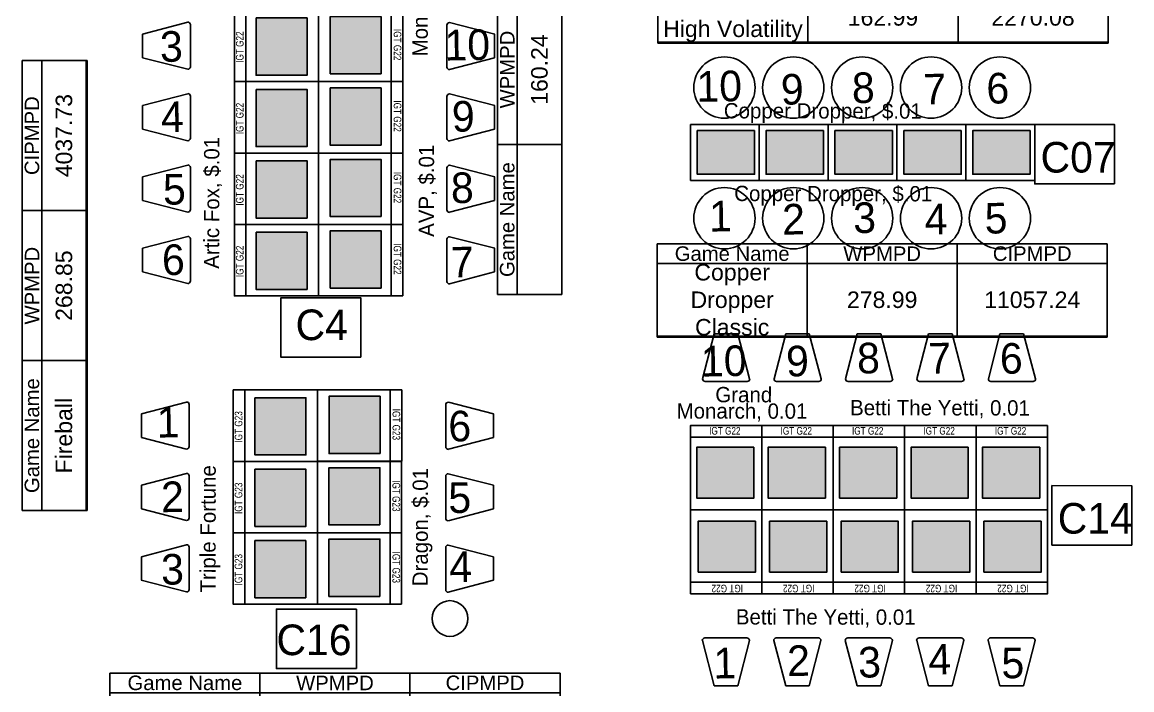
# Model space of a CAD drawing. Header units: inches. Extents: x 3213 to 10275, y -3570 to -435.
# Drawn here: x 9285.8 to 9720.7, y -1505.6 to -1243.8 of the extents above; entities that cross this region are included whole.
import ezdxf
from ezdxf.enums import TextEntityAlignment as Align

# ---------------------------------------------------------------- set-up
doc = ezdxf.new("R2010")
doc.units = ezdxf.units.IN
doc.header["$LTSCALE"] = 24
doc.header["$MEASUREMENT"] = 0
doc.linetypes.add('HIDDEN', pattern=[0.375, 0.25, -0.125])
for name, color, linetype in [('00 Bally Slots', 9, 'Continuous'), ('00 Bank', 7, 'Continuous'), ('00 IGT Slots', 7, 'Continuous'), ('00 PT Enrollment', 7, 'Continuous'), ('00 Themes', 7, 'Continuous'), ('F1  COL', 242, 'Continuous')]:
    doc.layers.add(name, color=color, linetype=linetype)
doc.styles.add('ARCHSTYL', font='HAND.SHX', dxfattribs={"width": 0.8})
doc.styles.add('HAND', font='Hand.shx', dxfattribs={"width": 0.8, "height": 0.5})

# ---------------------------------------------------------------- blocks, each defined once
blk = doc.blocks.new('Bally Slimline')
at = {"linetype": 'ByBlock', "lineweight": -3}
h = blk.add_hatch(color=0, dxfattribs=at)
h.dxf.hatch_style = 1
h.set_gradient(color1=(102, 0, 204), tint=0.32, name='CYLINDER')
h.paths.add_polyline_path([(19.49, 25.05), (2.39, 25.05), (2.39, 2.55), (19.49, 2.55)])
at = {"color": 192, "linetype": 'ByBlock', "lineweight": -3}
blk.add_lwpolyline([(2.39, 25.05), (19.49, 25.05), (19.49, 2.55), (2.39, 2.55)], close=True, dxfattribs=at)
at = {"layer": '00 Bally Slots', "color": 90, "lineweight": -3}
for p, q in [((0, 26.86), (22, 26.86)), ((0, 26.86), (0, -0.14)), ((22, 26.86), (22, -0.14)), ((0, -0.14), (22, -0.14))]:
    blk.add_line(p, q, dxfattribs=at)
at = {"layer": '00 Bally Slots', "color": 90}
for centre in [(-14.51, 13.22), (36.72, 13.22)]:
    blk.add_circle(centre, 12.01, dxfattribs=at)
blk = doc.blocks.new('*U231')
at = {"linetype": 'ByBlock', "lineweight": -3}
h = blk.add_hatch(color=7, dxfattribs=at)
h.set_gradient(color1=(241, 237, 14), color2=(18, 202, 42), tint=1)
h.paths.add_polyline_path([(-33.41, -26.28), (-33.41, -1.81), (-28.91, -1.81), (-28.91, -26.28)], flags=9)
h = blk.add_hatch(color=0, dxfattribs=at)
h.dxf.hatch_style = 1
h.set_gradient(color1=(255, 255, 0), tint=0.32, name='CYLINDER')
h.paths.add_polyline_path([(-4.53, -3.06), (-24.51, -3.06), (-24.51, -25.5), (-4.53, -25.5)])
at = {"color": 0, "linetype": 'ByBlock', "lineweight": -3}
blk.add_lwpolyline([(-24.51, -3.06), (-4.53, -3.06), (-4.53, -25.5), (-24.51, -25.5)], close=True, dxfattribs=at)
at = {"layer": '00 IGT Slots', "color": 30, "ltscale": 25}
for p, q in [((-33, 0), (0, 0)), ((-33, -28), (-33, 0)), ((0, -28), (0, 0)), ((-51.29, -4.75), (-69, -9.37)), ((-50.29, -22.18), (-50.29, -5.68)), ((-69, -18.63), (-69, -9.37)), ((-51.29, -23.18), (-69.01, -18.63)), ((-33, -28), (0, -28))]:
    blk.add_line(p, q, dxfattribs=at)
at = {"layer": '00 IGT Slots', "color": 30, "linetype": 'ByBlock', "lineweight": -3}
blk.add_lwpolyline([(-33, 0), (-28.48, 0), (-28.48, -28), (-33, -28)], close=True, dxfattribs=at)
at = {"layer": '00 IGT Slots', "color": 30, "ltscale": 25}
for centre, start, end in [((-51.29, -5.68), 0, 90), ((-51.29, -22.18), 270, 0)]:
    blk.add_arc(centre, 1, start, end, dxfattribs=at)
at = {"layer": '00 IGT Slots', "color": 7, "linetype": 'ByBlock', "lineweight": -3, "insert": (-32.42, -20.63), "char_height": 3, "width": 15.2138, "attachment_point": 1, "rotation": 90, "style": 'HAND'}
blk.add_mtext('IGT G22', dxfattribs=at)
blk = doc.blocks.new('*U232')
at = {"linetype": 'ByBlock', "lineweight": -3}
h = blk.add_hatch(color=7, dxfattribs=at)
h.set_gradient(color1=(241, 237, 14), color2=(18, 202, 42), tint=1)
h.paths.add_polyline_path([(-33.41, -26.28), (-33.41, -1.81), (-28.91, -1.81), (-28.91, -26.28)], flags=9)
h = blk.add_hatch(color=0, dxfattribs=at)
h.dxf.hatch_style = 1
h.set_gradient(color1=(255, 255, 0), tint=0.32, name='CYLINDER')
h.paths.add_polyline_path([(-4.53, -3.06), (-24.51, -3.06), (-24.51, -25.5), (-4.53, -25.5)])
at = {"color": 0, "linetype": 'ByBlock', "lineweight": -3}
blk.add_lwpolyline([(-24.51, -3.06), (-4.53, -3.06), (-4.53, -25.5), (-24.51, -25.5)], close=True, dxfattribs=at)
at = {"layer": '00 IGT Slots', "color": 30, "ltscale": 25}
for p, q in [((-33, 0), (0, 0)), ((-33, -28), (-33, 0)), ((0, -28), (0, 0)), ((-51.29, -4.75), (-69, -9.37)), ((-50.29, -22.18), (-50.29, -5.68)), ((-69, -18.63), (-69, -9.37)), ((-51.29, -23.18), (-69.01, -18.63)), ((-33, -28), (0, -28))]:
    blk.add_line(p, q, dxfattribs=at)
at = {"layer": '00 IGT Slots', "color": 30, "linetype": 'ByBlock', "lineweight": -3}
blk.add_lwpolyline([(-33, 0), (-28.48, 0), (-28.48, -28), (-33, -28)], close=True, dxfattribs=at)
at = {"layer": '00 IGT Slots', "color": 30, "ltscale": 25}
for centre, start, end in [((-51.29, -5.68), 0, 90), ((-51.29, -22.18), 270, 0)]:
    blk.add_arc(centre, 1, start, end, dxfattribs=at)
at = {"layer": '00 IGT Slots', "color": 7, "linetype": 'ByBlock', "lineweight": -3, "insert": (-32.42, -20.63), "char_height": 3, "width": 15.2138, "attachment_point": 1, "rotation": 90, "style": 'HAND'}
blk.add_mtext('IGT G22', dxfattribs=at)
blk = doc.blocks.new('*U233')
at = {"linetype": 'ByBlock', "lineweight": -3}
h = blk.add_hatch(color=7, dxfattribs=at)
h.set_gradient(color1=(241, 237, 14), color2=(18, 202, 42), tint=1)
h.paths.add_polyline_path([(-33.41, -26.28), (-33.41, -1.81), (-28.91, -1.81), (-28.91, -26.28)], flags=9)
h = blk.add_hatch(color=0, dxfattribs=at)
h.dxf.hatch_style = 1
h.set_gradient(color1=(255, 255, 0), tint=0.32, name='CYLINDER')
h.paths.add_polyline_path([(-4.53, -3.06), (-24.51, -3.06), (-24.51, -25.5), (-4.53, -25.5)])
at = {"color": 0, "linetype": 'ByBlock', "lineweight": -3}
blk.add_lwpolyline([(-24.51, -3.06), (-4.53, -3.06), (-4.53, -25.5), (-24.51, -25.5)], close=True, dxfattribs=at)
at = {"layer": '00 IGT Slots', "color": 30, "ltscale": 25}
for p, q in [((-33, 0), (0, 0)), ((-33, -28), (-33, 0)), ((0, -28), (0, 0)), ((-51.29, -4.75), (-69, -9.37)), ((-50.29, -22.18), (-50.29, -5.68)), ((-69, -18.63), (-69, -9.37)), ((-51.29, -23.18), (-69.01, -18.63)), ((-33, -28), (0, -28))]:
    blk.add_line(p, q, dxfattribs=at)
at = {"layer": '00 IGT Slots', "color": 30, "linetype": 'ByBlock', "lineweight": -3}
blk.add_lwpolyline([(-33, 0), (-28.48, 0), (-28.48, -28), (-33, -28)], close=True, dxfattribs=at)
at = {"layer": '00 IGT Slots', "color": 30, "ltscale": 25}
for centre, start, end in [((-51.29, -5.68), 0, 90), ((-51.29, -22.18), 270, 0)]:
    blk.add_arc(centre, 1, start, end, dxfattribs=at)
at = {"layer": '00 IGT Slots', "color": 7, "linetype": 'ByBlock', "lineweight": -3, "insert": (-32.42, -20.63), "char_height": 3, "width": 15.2138, "attachment_point": 1, "rotation": 90, "style": 'HAND'}
blk.add_mtext('IGT G22', dxfattribs=at)
blk = doc.blocks.new('*U234')
at = {"linetype": 'ByBlock', "lineweight": -3}
h = blk.add_hatch(color=7, dxfattribs=at)
h.set_gradient(color1=(241, 237, 14), color2=(18, 202, 42), tint=1)
h.paths.add_polyline_path([(-33.41, -26.28), (-33.41, -1.81), (-28.91, -1.81), (-28.91, -26.28)], flags=9)
h = blk.add_hatch(color=0, dxfattribs=at)
h.dxf.hatch_style = 1
h.set_gradient(color1=(255, 255, 0), tint=0.32, name='CYLINDER')
h.paths.add_polyline_path([(-4.53, -3.06), (-24.51, -3.06), (-24.51, -25.5), (-4.53, -25.5)])
at = {"color": 0, "linetype": 'ByBlock', "lineweight": -3}
blk.add_lwpolyline([(-24.51, -3.06), (-4.53, -3.06), (-4.53, -25.5), (-24.51, -25.5)], close=True, dxfattribs=at)
at = {"layer": '00 IGT Slots', "color": 30, "ltscale": 25}
for p, q in [((-33, 0), (0, 0)), ((-33, -28), (-33, 0)), ((0, -28), (0, 0)), ((-51.29, -4.75), (-69, -9.37)), ((-50.29, -22.18), (-50.29, -5.68)), ((-69, -18.63), (-69, -9.37)), ((-51.29, -23.18), (-69.01, -18.63)), ((-33, -28), (0, -28))]:
    blk.add_line(p, q, dxfattribs=at)
at = {"layer": '00 IGT Slots', "color": 30, "linetype": 'ByBlock', "lineweight": -3}
blk.add_lwpolyline([(-33, 0), (-28.48, 0), (-28.48, -28), (-33, -28)], close=True, dxfattribs=at)
at = {"layer": '00 IGT Slots', "color": 30, "ltscale": 25}
for centre, start, end in [((-51.29, -5.68), 0, 90), ((-51.29, -22.18), 270, 0)]:
    blk.add_arc(centre, 1, start, end, dxfattribs=at)
at = {"layer": '00 IGT Slots', "color": 7, "linetype": 'ByBlock', "lineweight": -3, "insert": (-32.42, -20.63), "char_height": 3, "width": 15.2138, "attachment_point": 1, "rotation": 90, "style": 'HAND'}
blk.add_mtext('IGT G22', dxfattribs=at)
blk = doc.blocks.new('*U235')
at = {"linetype": 'ByBlock', "lineweight": -3}
h = blk.add_hatch(color=7, dxfattribs=at)
h.set_gradient(color1=(241, 237, 14), color2=(18, 202, 42), tint=1)
h.paths.add_polyline_path([(-33.41, -26.28), (-33.41, -1.81), (-28.91, -1.81), (-28.91, -26.28)], flags=9)
h = blk.add_hatch(color=0, dxfattribs=at)
h.dxf.hatch_style = 1
h.set_gradient(color1=(255, 255, 0), tint=0.32, name='CYLINDER')
h.paths.add_polyline_path([(-4.53, -3.06), (-24.51, -3.06), (-24.51, -25.5), (-4.53, -25.5)])
at = {"color": 0, "linetype": 'ByBlock', "lineweight": -3}
blk.add_lwpolyline([(-24.51, -3.06), (-4.53, -3.06), (-4.53, -25.5), (-24.51, -25.5)], close=True, dxfattribs=at)
at = {"layer": '00 IGT Slots', "color": 30, "ltscale": 25}
for p, q in [((-33, 0), (0, 0)), ((-33, -28), (-33, 0)), ((0, -28), (0, 0)), ((-51.29, -4.75), (-69, -9.37)), ((-50.29, -22.18), (-50.29, -5.68)), ((-69, -18.63), (-69, -9.37)), ((-51.29, -23.18), (-69.01, -18.63)), ((-33, -28), (0, -28))]:
    blk.add_line(p, q, dxfattribs=at)
at = {"layer": '00 IGT Slots', "color": 30, "linetype": 'ByBlock', "lineweight": -3}
blk.add_lwpolyline([(-33, 0), (-28.48, 0), (-28.48, -28), (-33, -28)], close=True, dxfattribs=at)
at = {"layer": '00 IGT Slots', "color": 30, "ltscale": 25}
for centre, start, end in [((-51.29, -5.68), 0, 90), ((-51.29, -22.18), 270, 0)]:
    blk.add_arc(centre, 1, start, end, dxfattribs=at)
at = {"layer": '00 IGT Slots', "color": 7, "linetype": 'ByBlock', "lineweight": -3, "insert": (-32.42, -20.63), "char_height": 3, "width": 15.2138, "attachment_point": 1, "rotation": 90, "style": 'HAND'}
blk.add_mtext('IGT G22', dxfattribs=at)
blk = doc.blocks.new('*U236')
at = {"linetype": 'ByBlock', "lineweight": -3}
h = blk.add_hatch(color=7, dxfattribs=at)
h.set_gradient(color1=(241, 237, 14), color2=(18, 202, 42), tint=1)
h.paths.add_polyline_path([(-33.41, -26.28), (-33.41, -1.81), (-28.91, -1.81), (-28.91, -26.28)], flags=9)
h = blk.add_hatch(color=0, dxfattribs=at)
h.dxf.hatch_style = 1
h.set_gradient(color1=(255, 255, 0), tint=0.32, name='CYLINDER')
h.paths.add_polyline_path([(-4.53, -3.06), (-24.51, -3.06), (-24.51, -25.5), (-4.53, -25.5)])
at = {"color": 0, "linetype": 'ByBlock', "lineweight": -3}
blk.add_lwpolyline([(-24.51, -3.06), (-4.53, -3.06), (-4.53, -25.5), (-24.51, -25.5)], close=True, dxfattribs=at)
at = {"layer": '00 IGT Slots', "color": 30, "ltscale": 25}
for p, q in [((-33, 0), (0, 0)), ((-33, -28), (-33, 0)), ((0, -28), (0, 0)), ((-51.29, -4.75), (-69, -9.37)), ((-50.29, -22.18), (-50.29, -5.68)), ((-69, -18.63), (-69, -9.37)), ((-51.29, -23.18), (-69.01, -18.63)), ((-33, -28), (0, -28))]:
    blk.add_line(p, q, dxfattribs=at)
at = {"layer": '00 IGT Slots', "color": 30, "linetype": 'ByBlock', "lineweight": -3}
blk.add_lwpolyline([(-33, 0), (-28.48, 0), (-28.48, -28), (-33, -28)], close=True, dxfattribs=at)
at = {"layer": '00 IGT Slots', "color": 30, "ltscale": 25}
for centre, start, end in [((-51.29, -5.68), 0, 90), ((-51.29, -22.18), 270, 0)]:
    blk.add_arc(centre, 1, start, end, dxfattribs=at)
at = {"layer": '00 IGT Slots', "color": 7, "linetype": 'ByBlock', "lineweight": -3, "insert": (-32.42, -20.63), "char_height": 3, "width": 15.2138, "attachment_point": 1, "rotation": 90, "style": 'HAND'}
blk.add_mtext('IGT G22', dxfattribs=at)
blk = doc.blocks.new('*U237')
at = {"linetype": 'ByBlock', "lineweight": -3}
h = blk.add_hatch(color=7, dxfattribs=at)
h.set_gradient(color1=(241, 237, 14), color2=(18, 202, 42), tint=1)
h.paths.add_polyline_path([(-33.41, -26.28), (-33.41, -1.81), (-28.91, -1.81), (-28.91, -26.28)], flags=9)
h = blk.add_hatch(color=0, dxfattribs=at)
h.dxf.hatch_style = 1
h.set_gradient(color1=(255, 255, 0), tint=0.32, name='CYLINDER')
h.paths.add_polyline_path([(-4.53, -3.06), (-24.51, -3.06), (-24.51, -25.5), (-4.53, -25.5)])
at = {"color": 0, "linetype": 'ByBlock', "lineweight": -3}
blk.add_lwpolyline([(-24.51, -3.06), (-4.53, -3.06), (-4.53, -25.5), (-24.51, -25.5)], close=True, dxfattribs=at)
at = {"layer": '00 IGT Slots', "color": 30, "ltscale": 25}
for p, q in [((-33, 0), (0, 0)), ((-33, -28), (-33, 0)), ((0, -28), (0, 0)), ((-51.29, -4.75), (-69, -9.37)), ((-50.29, -22.18), (-50.29, -5.68)), ((-69, -18.63), (-69, -9.37)), ((-51.29, -23.18), (-69.01, -18.63)), ((-33, -28), (0, -28))]:
    blk.add_line(p, q, dxfattribs=at)
at = {"layer": '00 IGT Slots', "color": 30, "linetype": 'ByBlock', "lineweight": -3}
blk.add_lwpolyline([(-33, 0), (-28.48, 0), (-28.48, -28), (-33, -28)], close=True, dxfattribs=at)
at = {"layer": '00 IGT Slots', "color": 30, "ltscale": 25}
for centre, start, end in [((-51.29, -5.68), 0, 90), ((-51.29, -22.18), 270, 0)]:
    blk.add_arc(centre, 1, start, end, dxfattribs=at)
at = {"layer": '00 IGT Slots', "color": 7, "linetype": 'ByBlock', "lineweight": -3, "insert": (-32.42, -20.63), "char_height": 3, "width": 15.2138, "attachment_point": 1, "rotation": 90, "style": 'HAND'}
blk.add_mtext('IGT G22', dxfattribs=at)
blk = doc.blocks.new('*U238')
at = {"linetype": 'ByBlock', "lineweight": -3}
h = blk.add_hatch(color=7, dxfattribs=at)
h.set_gradient(color1=(241, 237, 14), color2=(18, 202, 42), tint=1)
h.paths.add_polyline_path([(-33.41, -26.28), (-33.41, -1.81), (-28.91, -1.81), (-28.91, -26.28)], flags=9)
h = blk.add_hatch(color=0, dxfattribs=at)
h.dxf.hatch_style = 1
h.set_gradient(color1=(255, 255, 0), tint=0.32, name='CYLINDER')
h.paths.add_polyline_path([(-4.53, -3.06), (-24.51, -3.06), (-24.51, -25.5), (-4.53, -25.5)])
at = {"color": 0, "linetype": 'ByBlock', "lineweight": -3}
blk.add_lwpolyline([(-24.51, -3.06), (-4.53, -3.06), (-4.53, -25.5), (-24.51, -25.5)], close=True, dxfattribs=at)
at = {"layer": '00 IGT Slots', "color": 30, "ltscale": 25}
for p, q in [((-33, 0), (0, 0)), ((-33, -28), (-33, 0)), ((0, -28), (0, 0)), ((-51.29, -4.75), (-69, -9.37)), ((-50.29, -22.18), (-50.29, -5.68)), ((-69, -18.63), (-69, -9.37)), ((-51.29, -23.18), (-69.01, -18.63)), ((-33, -28), (0, -28))]:
    blk.add_line(p, q, dxfattribs=at)
at = {"layer": '00 IGT Slots', "color": 30, "linetype": 'ByBlock', "lineweight": -3}
blk.add_lwpolyline([(-33, 0), (-28.48, 0), (-28.48, -28), (-33, -28)], close=True, dxfattribs=at)
at = {"layer": '00 IGT Slots', "color": 30, "ltscale": 25}
for centre, start, end in [((-51.29, -5.68), 0, 90), ((-51.29, -22.18), 270, 0)]:
    blk.add_arc(centre, 1, start, end, dxfattribs=at)
at = {"layer": '00 IGT Slots', "color": 7, "linetype": 'ByBlock', "lineweight": -3, "insert": (-32.42, -20.63), "char_height": 3, "width": 15.2138, "attachment_point": 1, "rotation": 90, "style": 'HAND'}
blk.add_mtext('IGT G22', dxfattribs=at)
blk = doc.blocks.new('*U239')
at = {"linetype": 'ByBlock', "lineweight": -3}
h = blk.add_hatch(color=7, dxfattribs=at)
h.set_gradient(color1=(241, 237, 14), color2=(18, 202, 42), tint=1)
h.paths.add_polyline_path([(-33.41, -26.28), (-33.41, -1.81), (-28.91, -1.81), (-28.91, -26.28)], flags=9)
h = blk.add_hatch(color=0, dxfattribs=at)
h.dxf.hatch_style = 1
h.set_gradient(color1=(255, 255, 0), tint=0.32, name='CYLINDER')
h.paths.add_polyline_path([(-4.53, -3.06), (-24.51, -3.06), (-24.51, -25.5), (-4.53, -25.5)])
at = {"color": 0, "linetype": 'ByBlock', "lineweight": -3}
blk.add_lwpolyline([(-24.51, -3.06), (-4.53, -3.06), (-4.53, -25.5), (-24.51, -25.5)], close=True, dxfattribs=at)
at = {"layer": '00 IGT Slots', "color": 30, "ltscale": 25}
for p, q in [((-33, 0), (0, 0)), ((-33, -28), (-33, 0)), ((0, -28), (0, 0)), ((-51.29, -4.75), (-69, -9.37)), ((-50.29, -22.18), (-50.29, -5.68)), ((-69, -18.63), (-69, -9.37)), ((-51.29, -23.18), (-69.01, -18.63)), ((-33, -28), (0, -28))]:
    blk.add_line(p, q, dxfattribs=at)
at = {"layer": '00 IGT Slots', "color": 30, "linetype": 'ByBlock', "lineweight": -3}
blk.add_lwpolyline([(-33, 0), (-28.48, 0), (-28.48, -28), (-33, -28)], close=True, dxfattribs=at)
at = {"layer": '00 IGT Slots', "color": 30, "ltscale": 25}
for centre, start, end in [((-51.29, -5.68), 0, 90), ((-51.29, -22.18), 270, 0)]:
    blk.add_arc(centre, 1, start, end, dxfattribs=at)
at = {"layer": '00 IGT Slots', "color": 7, "linetype": 'ByBlock', "lineweight": -3, "insert": (-32.42, -20.63), "char_height": 3, "width": 15.2138, "attachment_point": 1, "rotation": 90, "style": 'HAND'}
blk.add_mtext('IGT G22', dxfattribs=at)
blk = doc.blocks.new('*U240')
at = {"linetype": 'ByBlock', "lineweight": -3}
h = blk.add_hatch(color=7, dxfattribs=at)
h.set_gradient(color1=(241, 237, 14), color2=(18, 202, 42), tint=1)
h.paths.add_polyline_path([(-33.41, -26.28), (-33.41, -1.81), (-28.91, -1.81), (-28.91, -26.28)], flags=9)
h = blk.add_hatch(color=0, dxfattribs=at)
h.dxf.hatch_style = 1
h.set_gradient(color1=(255, 255, 0), tint=0.32, name='CYLINDER')
h.paths.add_polyline_path([(-4.53, -3.06), (-24.51, -3.06), (-24.51, -25.5), (-4.53, -25.5)])
at = {"color": 0, "linetype": 'ByBlock', "lineweight": -3}
blk.add_lwpolyline([(-24.51, -3.06), (-4.53, -3.06), (-4.53, -25.5), (-24.51, -25.5)], close=True, dxfattribs=at)
at = {"layer": '00 IGT Slots', "color": 30, "ltscale": 25}
for p, q in [((-33, 0), (0, 0)), ((-33, -28), (-33, 0)), ((0, -28), (0, 0)), ((-51.29, -4.75), (-69, -9.37)), ((-50.29, -22.18), (-50.29, -5.68)), ((-69, -18.63), (-69, -9.37)), ((-51.29, -23.18), (-69.01, -18.63)), ((-33, -28), (0, -28))]:
    blk.add_line(p, q, dxfattribs=at)
at = {"layer": '00 IGT Slots', "color": 30, "linetype": 'ByBlock', "lineweight": -3}
blk.add_lwpolyline([(-33, 0), (-28.48, 0), (-28.48, -28), (-33, -28)], close=True, dxfattribs=at)
at = {"layer": '00 IGT Slots', "color": 30, "ltscale": 25}
for centre, start, end in [((-51.29, -5.68), 0, 90), ((-51.29, -22.18), 270, 0)]:
    blk.add_arc(centre, 1, start, end, dxfattribs=at)
at = {"layer": '00 IGT Slots', "color": 7, "linetype": 'ByBlock', "lineweight": -3, "insert": (-32.42, -20.63), "char_height": 3, "width": 15.2138, "attachment_point": 1, "rotation": 90, "style": 'HAND'}
blk.add_mtext('IGT G22', dxfattribs=at)
blk = doc.blocks.new('*U245')
at = {"linetype": 'ByBlock', "lineweight": -3}
h = blk.add_hatch(color=7, dxfattribs=at)
h.set_gradient(color1=(241, 237, 14), color2=(18, 202, 42), tint=1)
h.paths.add_polyline_path([(-33.41, -26.28), (-33.41, -1.81), (-28.91, -1.81), (-28.91, -26.28)], flags=9)
h = blk.add_hatch(color=0, dxfattribs=at)
h.dxf.hatch_style = 1
h.set_gradient(color1=(255, 255, 0), tint=0.32, name='CYLINDER')
h.paths.add_polyline_path([(-4.53, -3.06), (-24.51, -3.06), (-24.51, -25.5), (-4.53, -25.5)])
at = {"color": 0, "linetype": 'ByBlock', "lineweight": -3}
blk.add_lwpolyline([(-24.51, -3.06), (-4.53, -3.06), (-4.53, -25.5), (-24.51, -25.5)], close=True, dxfattribs=at)
at = {"layer": '00 IGT Slots', "color": 30, "ltscale": 25}
for p, q in [((-33, 0), (0, 0)), ((-33, -28), (-33, 0)), ((0, -28), (0, 0)), ((-51.29, -4.75), (-69, -9.37)), ((-50.29, -22.18), (-50.29, -5.68)), ((-69, -18.63), (-69, -9.37)), ((-51.29, -23.18), (-69.01, -18.63)), ((-33, -28), (0, -28))]:
    blk.add_line(p, q, dxfattribs=at)
at = {"layer": '00 IGT Slots', "color": 30, "linetype": 'ByBlock', "lineweight": -3}
blk.add_lwpolyline([(-33, 0), (-28.48, 0), (-28.48, -28), (-33, -28)], close=True, dxfattribs=at)
at = {"layer": '00 IGT Slots', "color": 30, "ltscale": 25}
for centre, start, end in [((-51.29, -5.68), 0, 90), ((-51.29, -22.18), 270, 0)]:
    blk.add_arc(centre, 1, start, end, dxfattribs=at)
at = {"layer": '00 IGT Slots', "color": 7, "linetype": 'ByBlock', "lineweight": -3, "insert": (-32.42, -20.63), "char_height": 3, "width": 15.2138, "attachment_point": 1, "rotation": 90, "style": 'HAND'}
blk.add_mtext('IGT G22', dxfattribs=at)
blk = doc.blocks.new('*U246')
at = {"linetype": 'ByBlock', "lineweight": -3}
h = blk.add_hatch(color=7, dxfattribs=at)
h.set_gradient(color1=(241, 237, 14), color2=(18, 202, 42), tint=1)
h.paths.add_polyline_path([(-33.41, -26.28), (-33.41, -1.81), (-28.91, -1.81), (-28.91, -26.28)], flags=9)
h = blk.add_hatch(color=0, dxfattribs=at)
h.dxf.hatch_style = 1
h.set_gradient(color1=(255, 255, 0), tint=0.32, name='CYLINDER')
h.paths.add_polyline_path([(-4.53, -3.06), (-24.51, -3.06), (-24.51, -25.5), (-4.53, -25.5)])
at = {"color": 0, "linetype": 'ByBlock', "lineweight": -3}
blk.add_lwpolyline([(-24.51, -3.06), (-4.53, -3.06), (-4.53, -25.5), (-24.51, -25.5)], close=True, dxfattribs=at)
at = {"layer": '00 IGT Slots', "color": 30, "ltscale": 25}
for p, q in [((-33, 0), (0, 0)), ((-33, -28), (-33, 0)), ((0, -28), (0, 0)), ((-51.29, -4.75), (-69, -9.37)), ((-50.29, -22.18), (-50.29, -5.68)), ((-69, -18.63), (-69, -9.37)), ((-51.29, -23.18), (-69.01, -18.63)), ((-33, -28), (0, -28))]:
    blk.add_line(p, q, dxfattribs=at)
at = {"layer": '00 IGT Slots', "color": 30, "linetype": 'ByBlock', "lineweight": -3}
blk.add_lwpolyline([(-33, 0), (-28.48, 0), (-28.48, -28), (-33, -28)], close=True, dxfattribs=at)
at = {"layer": '00 IGT Slots', "color": 30, "ltscale": 25}
for centre, start, end in [((-51.29, -5.68), 0, 90), ((-51.29, -22.18), 270, 0)]:
    blk.add_arc(centre, 1, start, end, dxfattribs=at)
at = {"layer": '00 IGT Slots', "color": 7, "linetype": 'ByBlock', "lineweight": -3, "insert": (-32.42, -20.63), "char_height": 3, "width": 15.2138, "attachment_point": 1, "rotation": 90, "style": 'HAND'}
blk.add_mtext('IGT G22', dxfattribs=at)
blk = doc.blocks.new('*U241')
at = {"linetype": 'ByBlock', "lineweight": -3}
h = blk.add_hatch(color=7, dxfattribs=at)
h.set_gradient(color1=(241, 237, 14), color2=(18, 202, 42), tint=1)
h.paths.add_polyline_path([(-33.41, -26.28), (-33.41, -1.81), (-28.91, -1.81), (-28.91, -26.28)], flags=9)
h = blk.add_hatch(color=0, dxfattribs=at)
h.dxf.hatch_style = 1
h.set_gradient(color1=(255, 255, 0), tint=0.32, name='CYLINDER')
h.paths.add_polyline_path([(-4.53, -3.06), (-24.51, -3.06), (-24.51, -25.5), (-4.53, -25.5)])
at = {"color": 0, "linetype": 'ByBlock', "lineweight": -3}
blk.add_lwpolyline([(-24.51, -3.06), (-4.53, -3.06), (-4.53, -25.5), (-24.51, -25.5)], close=True, dxfattribs=at)
at = {"layer": '00 IGT Slots', "color": 30, "ltscale": 25}
for p, q in [((-33, 0), (0, 0)), ((-33, -28), (-33, 0)), ((0, -28), (0, 0)), ((-51.29, -4.75), (-69, -9.37)), ((-50.29, -22.18), (-50.29, -5.68)), ((-69, -18.63), (-69, -9.37)), ((-51.29, -23.18), (-69.01, -18.63)), ((-33, -28), (0, -28))]:
    blk.add_line(p, q, dxfattribs=at)
at = {"layer": '00 IGT Slots', "color": 30, "linetype": 'ByBlock', "lineweight": -3}
blk.add_lwpolyline([(-33, 0), (-28.48, 0), (-28.48, -28), (-33, -28)], close=True, dxfattribs=at)
at = {"layer": '00 IGT Slots', "color": 30, "ltscale": 25}
for centre, start, end in [((-51.29, -5.68), 0, 90), ((-51.29, -22.18), 270, 0)]:
    blk.add_arc(centre, 1, start, end, dxfattribs=at)
at = {"layer": '00 IGT Slots', "color": 7, "linetype": 'ByBlock', "lineweight": -3, "insert": (-32.42, -20.63), "char_height": 3, "width": 15.2138, "attachment_point": 1, "rotation": 90, "style": 'HAND'}
blk.add_mtext('IGT G22', dxfattribs=at)
blk = doc.blocks.new('*U243')
at = {"linetype": 'ByBlock', "lineweight": -3}
h = blk.add_hatch(color=7, dxfattribs=at)
h.set_gradient(color1=(241, 237, 14), color2=(18, 202, 42), tint=1)
h.paths.add_polyline_path([(-33.41, -26.28), (-33.41, -1.81), (-28.91, -1.81), (-28.91, -26.28)], flags=9)
h = blk.add_hatch(color=0, dxfattribs=at)
h.dxf.hatch_style = 1
h.set_gradient(color1=(255, 255, 0), tint=0.32, name='CYLINDER')
h.paths.add_polyline_path([(-4.53, -3.06), (-24.51, -3.06), (-24.51, -25.5), (-4.53, -25.5)])
at = {"color": 0, "linetype": 'ByBlock', "lineweight": -3}
blk.add_lwpolyline([(-24.51, -3.06), (-4.53, -3.06), (-4.53, -25.5), (-24.51, -25.5)], close=True, dxfattribs=at)
at = {"layer": '00 IGT Slots', "color": 30, "ltscale": 25}
for p, q in [((-33, 0), (0, 0)), ((-33, -28), (-33, 0)), ((0, -28), (0, 0)), ((-51.29, -4.75), (-69, -9.37)), ((-50.29, -22.18), (-50.29, -5.68)), ((-69, -18.63), (-69, -9.37)), ((-51.29, -23.18), (-69.01, -18.63)), ((-33, -28), (0, -28))]:
    blk.add_line(p, q, dxfattribs=at)
at = {"layer": '00 IGT Slots', "color": 30, "linetype": 'ByBlock', "lineweight": -3}
blk.add_lwpolyline([(-33, 0), (-28.48, 0), (-28.48, -28), (-33, -28)], close=True, dxfattribs=at)
at = {"layer": '00 IGT Slots', "color": 30, "ltscale": 25}
for centre, start, end in [((-51.29, -5.68), 0, 90), ((-51.29, -22.18), 270, 0)]:
    blk.add_arc(centre, 1, start, end, dxfattribs=at)
at = {"layer": '00 IGT Slots', "color": 7, "linetype": 'ByBlock', "lineweight": -3, "insert": (-32.42, -20.63), "char_height": 3, "width": 15.2138, "attachment_point": 1, "rotation": 90, "style": 'HAND'}
blk.add_mtext('IGT G22', dxfattribs=at)
blk = doc.blocks.new('*U244')
at = {"linetype": 'ByBlock', "lineweight": -3}
h = blk.add_hatch(color=7, dxfattribs=at)
h.set_gradient(color1=(241, 237, 14), color2=(18, 202, 42), tint=1)
h.paths.add_polyline_path([(-33.41, -26.28), (-33.41, -1.81), (-28.91, -1.81), (-28.91, -26.28)], flags=9)
h = blk.add_hatch(color=0, dxfattribs=at)
h.dxf.hatch_style = 1
h.set_gradient(color1=(255, 255, 0), tint=0.32, name='CYLINDER')
h.paths.add_polyline_path([(-4.53, -3.06), (-24.51, -3.06), (-24.51, -25.5), (-4.53, -25.5)])
at = {"color": 0, "linetype": 'ByBlock', "lineweight": -3}
blk.add_lwpolyline([(-24.51, -3.06), (-4.53, -3.06), (-4.53, -25.5), (-24.51, -25.5)], close=True, dxfattribs=at)
at = {"layer": '00 IGT Slots', "color": 30, "ltscale": 25}
for p, q in [((-33, 0), (0, 0)), ((-33, -28), (-33, 0)), ((0, -28), (0, 0)), ((-51.29, -4.75), (-69, -9.37)), ((-50.29, -22.18), (-50.29, -5.68)), ((-69, -18.63), (-69, -9.37)), ((-51.29, -23.18), (-69.01, -18.63)), ((-33, -28), (0, -28))]:
    blk.add_line(p, q, dxfattribs=at)
at = {"layer": '00 IGT Slots', "color": 30, "linetype": 'ByBlock', "lineweight": -3}
blk.add_lwpolyline([(-33, 0), (-28.48, 0), (-28.48, -28), (-33, -28)], close=True, dxfattribs=at)
at = {"layer": '00 IGT Slots', "color": 30, "ltscale": 25}
for centre, start, end in [((-51.29, -5.68), 0, 90), ((-51.29, -22.18), 270, 0)]:
    blk.add_arc(centre, 1, start, end, dxfattribs=at)
at = {"layer": '00 IGT Slots', "color": 7, "linetype": 'ByBlock', "lineweight": -3, "insert": (-32.42, -20.63), "char_height": 3, "width": 15.2138, "attachment_point": 1, "rotation": 90, "style": 'HAND'}
blk.add_mtext('IGT G22', dxfattribs=at)
blk = doc.blocks.new('*T361')
at = {"layer": '00 Themes', "linetype": 'ByBlock', "lineweight": -2, "transparency": 16777216}
for p, q in [((0, 0), (176.43, 0)), ((0, 0), (0, -26.97)), ((176.43, 0), (176.43, -26.97)), ((0, -26.97), (176.43, -26.97))]:
    blk.add_line(p, q, dxfattribs=at)
at = {"layer": '00 Themes', "color": 0, "linetype": 'ByBlock', "lineweight": -2, "transparency": 16777216}
for p, q in [((58.81, 0), (58.81, -27.33)), ((117.62, 0), (117.62, -27.33)), ((0, -7.7), (176.43, -7.7)), ((0, -26.97), (0, -27.33)), ((0, -27.33), (176.43, -27.33)), ((176.43, -26.97), (176.43, -27.33))]:
    blk.add_line(p, q, dxfattribs=at)
at = {"layer": '00 Themes', "color": 0, "lineweight": -3, "transparency": 16777216, "width": 58.689, "attachment_point": 5}
for s, insert, char_height in [('{\\fArial|b0|i0|c0;Game Name', (29.4, -3.85), 5.6858), ('{\\fArial|b0|i0|c0;WPMPD', (88.21, -3.85), 5.6858), ('{\\fArial|b0|i0|c0;CIPMPD', (147.02, -3.85), 5.6858), ('{\\fArial|b0|i0|c0;Meltdown High Volatility', (29.4, -17.33), 6.467), ('{\\fArial|b0|i0|c0;\\c255;162.99 ', (88.21, -17.33), 6.467), ('{\\fArial|b0|i0|c0;\\c255;2270.08 ', (147.02, -17.33), 6.467)]:
    blk.add_mtext(s, dxfattribs=dict(at, insert=insert, char_height=char_height))
blk = doc.blocks.new('*T362')
at = {"layer": '00 Themes', "linetype": 'ByBlock', "lineweight": -2, "transparency": 16777216}
for p, q in [((0, 0), (176.43, 0)), ((0, 0), (0, -36.18)), ((176.43, 0), (176.43, -36.18)), ((0, -36.18), (176.43, -36.18))]:
    blk.add_line(p, q, dxfattribs=at)
at = {"layer": '00 Themes', "color": 0, "linetype": 'ByBlock', "lineweight": -2, "transparency": 16777216}
for p, q in [((58.81, 0), (58.81, -36.54)), ((117.62, 0), (117.62, -36.54)), ((0, -7.7), (176.43, -7.7)), ((0, -36.18), (0, -36.54)), ((0, -36.54), (176.43, -36.54)), ((176.43, -36.18), (176.43, -36.54))]:
    blk.add_line(p, q, dxfattribs=at)
at = {"layer": '00 Themes', "color": 0, "lineweight": -3, "transparency": 16777216, "width": 58.689, "attachment_point": 5}
for s, insert, char_height in [('{\\fArial|b0|i0|c0;Game Name', (29.4, -3.85), 5.6858), ('{\\fArial|b0|i0|c0;WPMPD', (88.21, -3.85), 5.6858), ('{\\fArial|b0|i0|c0;CIPMPD', (147.02, -3.85), 5.6858), ('{\\fArial|b0|i0|c0;Copper Dropper Classic', (29.4, -21.94), 6.467), ('{\\fArial|b0|i0|c0;\\c52479;278.99 ', (88.21, -21.94), 6.467), ('{\\fArial|b0|i0|c0;\\c65280;11057.24 ', (147.02, -21.94), 6.467)]:
    blk.add_mtext(s, dxfattribs=dict(at, insert=insert, char_height=char_height))
blk = doc.blocks.new('*T363')
at = {"layer": '00 Themes', "linetype": 'ByBlock', "lineweight": -2, "transparency": 16777216}
for p, q in [((0, 0), (0, 176.43)), ((0, 176.43), (25.28, 176.43)), ((25.28, 0), (25.28, 176.43)), ((0, 0), (25.28, 0))]:
    blk.add_line(p, q, dxfattribs=at)
at = {"layer": '00 Themes', "color": 0, "linetype": 'ByBlock', "lineweight": -2, "transparency": 16777216}
for p, q in [((7.7, 0), (7.7, 176.43)), ((0, 117.62), (25.28, 117.62)), ((0, 58.81), (25.28, 58.81))]:
    blk.add_line(p, q, dxfattribs=at)
at = {"layer": '00 Themes', "color": 0, "lineweight": -3, "transparency": 16777216, "width": 58.689, "attachment_point": 5, "rotation": 90}
for s, insert, char_height in [('{\\fArial|b0|i0|c0;CIPMPD', (3.85, 147.02), 5.6858), ('{\\fArial|b0|i0|c0;\\c255;3999.30 ', (16.49, 147.02), 6.467), ('{\\fArial|b0|i0|c0;WPMPD', (3.85, 88.21), 5.6858), ('{\\fArial|b0|i0|c0;\\c255;160.24 ', (16.49, 88.21), 6.467), ('{\\fArial|b0|i0|c0;Game Name', (3.85, 29.4), 5.6858), ('{\\fArial|b0|i0|c0;', (16.49, 29.4), 6.467)]:
    blk.add_mtext(s, dxfattribs=dict(at, insert=insert, char_height=char_height))
blk = doc.blocks.new('*T365')
at = {"layer": '00 Themes', "linetype": 'ByBlock', "lineweight": -2, "transparency": 16777216}
for p, q in [((0, 0), (176.43, 0)), ((0, 0), (0, -35.71)), ((176.43, 0), (176.43, -35.71)), ((0, -35.71), (176.43, -35.71))]:
    blk.add_line(p, q, dxfattribs=at)
at = {"layer": '00 Themes', "color": 0, "linetype": 'ByBlock', "lineweight": -2, "transparency": 16777216}
for p, q in [((58.81, 0), (58.81, -35.71)), ((117.62, 0), (117.62, -35.71)), ((0, -7.7), (176.43, -7.7)), ((0, -26.97), (176.43, -26.97))]:
    blk.add_line(p, q, dxfattribs=at)
at = {"layer": '00 Themes', "color": 0, "lineweight": -3, "transparency": 16777216, "width": 58.689, "attachment_point": 5}
for s, insert, char_height in [('{\\fArial|b0|i0|c0;Game Name', (29.4, -3.85), 5.6858), ('{\\fArial|b0|i0|c0;WPMPD', (88.21, -3.85), 5.6858), ('{\\fArial|b0|i0|c0;CIPMPD', (147.02, -3.85), 5.6858), ('{\\fArial|b0|i0|c0;Payout Party', (29.4, -17.33), 6.467), ('{\\fArial|b0|i0|c0;\\c255;83.71 ', (88.21, -17.33), 6.467), ('{\\fArial|b0|i0|c0;\\c255;2926.85 ', (147.02, -17.33), 6.467), ('{\\fArial|b0|i0|c0;Ocean Jewels', (29.4, -31.34), 6.467), ('{\\fArial|b0|i0|c0;\\c255;115.70 ', (88.21, -31.34), 6.467), ('{\\fArial|b0|i0|c0;\\c255;2734.59 ', (147.02, -31.34), 6.467)]:
    blk.add_mtext(s, dxfattribs=dict(at, insert=insert, char_height=char_height))
blk = doc.blocks.new('*T381')
at = {"layer": '00 Themes', "linetype": 'ByBlock', "lineweight": -2, "transparency": 16777216}
for p, q in [((0, 0), (0, 176.43)), ((0, 176.43), (25.09, 176.43)), ((25.09, 0), (25.09, 176.43)), ((0, 0), (25.09, 0))]:
    blk.add_line(p, q, dxfattribs=at)
at = {"layer": '00 Themes', "color": 0, "linetype": 'ByBlock', "lineweight": -2, "transparency": 16777216}
for p, q in [((7.7, 0), (7.7, 176.43)), ((25.09, 176.43), (25.45, 176.43)), ((25.45, 0), (25.45, 176.43)), ((0, 117.62), (25.45, 117.62)), ((0, 58.81), (25.45, 58.81)), ((25.09, 0), (25.45, 0))]:
    blk.add_line(p, q, dxfattribs=at)
at = {"layer": '00 Themes', "color": 0, "lineweight": -3, "transparency": 16777216, "width": 58.689, "attachment_point": 5, "rotation": 90}
for s, insert, char_height in [('{\\fArial|b0|i0|c0;CIPMPD', (3.85, 147.02), 5.6858), ('{\\fArial|b0|i0|c0;\\c255;4037.73 ', (16.4, 147.02), 6.467), ('{\\fArial|b0|i0|c0;WPMPD', (3.85, 88.21), 5.6858), ('{\\fArial|b0|i0|c0;\\c52479;268.85 ', (16.4, 88.21), 6.467), ('{\\fArial|b0|i0|c0;Game Name', (3.85, 29.4), 5.6858), ('{\\fArial|b0|i0|c0;Fireball', (16.4, 29.4), 6.467)]:
    blk.add_mtext(s, dxfattribs=dict(at, insert=insert, char_height=char_height))
blk = doc.blocks.new('IGT G23')
at = {"linetype": 'ByBlock', "lineweight": -3}
h = blk.add_hatch(color=7, dxfattribs=at)
h.set_gradient(color1=(241, 237, 14), color2=(18, 202, 42), tint=1)
h.paths.add_polyline_path([(-33.41, -26.28), (-33.41, -1.81), (-28.91, -1.81), (-28.91, -26.28)], flags=9)
h = blk.add_hatch(color=0, dxfattribs=at)
h.dxf.hatch_style = 1
h.set_gradient(color1=(255, 63, 0), tint=0.32, name='CYLINDER')
h.paths.add_polyline_path([(-4.53, -3.06), (-24.51, -3.06), (-24.51, -25.5), (-4.53, -25.5)])
at = {"color": 0, "linetype": 'ByBlock', "lineweight": -3}
blk.add_lwpolyline([(-24.51, -3.06), (-4.53, -3.06), (-4.53, -25.5), (-24.51, -25.5)], close=True, dxfattribs=at)
at = {"layer": '00 IGT Slots', "color": 30, "ltscale": 25}
for p, q in [((-33, 0), (0, 0)), ((-33, -28), (-33, 0)), ((0, -28), (0, 0)), ((-51.29, -4.75), (-69, -9.37)), ((-50.29, -22.18), (-50.29, -5.68)), ((-69, -18.63), (-69, -9.37)), ((-51.29, -23.18), (-69.01, -18.63)), ((-33, -28), (0, -28))]:
    blk.add_line(p, q, dxfattribs=at)
at = {"layer": '00 IGT Slots', "color": 30, "linetype": 'ByBlock', "lineweight": -3}
blk.add_lwpolyline([(-33, 0), (-28.48, 0), (-28.48, -28), (-33, -28)], close=True, dxfattribs=at)
at = {"layer": '00 IGT Slots', "color": 30, "ltscale": 25}
for centre, start, end in [((-51.29, -5.68), 0, 90), ((-51.29, -22.18), 270, 0)]:
    blk.add_arc(centre, 1, start, end, dxfattribs=at)
at = {"layer": '00 IGT Slots', "color": 7, "linetype": 'ByBlock', "lineweight": -3, "insert": (-32.42, -20.63), "char_height": 3, "width": 15.2138, "attachment_point": 1, "rotation": 90, "style": 'HAND'}
blk.add_mtext('IGT G23', dxfattribs=at)

msp = doc.modelspace()

# ---------------------------------------------------------------- linework, layer by layer
at = {"layer": '00 Bank'}
for points in [[(9714.01, -1307.24), (9682.69, -1307.22), (9682.7, -1283.94), (9714.01, -1283.96)], [(9418.5, -1375.15), (9387.18, -1375.13), (9387.19, -1351.85), (9418.5, -1351.87)], [(9720.75, -1448.82), (9689.43, -1448.8), (9689.44, -1425.52), (9720.75, -1425.54)], [(9416.79, -1497.23), (9385.47, -1497.21), (9385.48, -1473.93), (9416.79, -1473.95)]]:
    msp.add_lwpolyline(points, close=True, dxfattribs=at)
at = {"layer": 'F1  COL'}
msp.add_circle((9453.48, -1477.61), 7, dxfattribs=at)

# ---------------------------------------------------------------- block references
for name, p in [('*T363', (9472.09, -1350.59)), ('*T361', (9535, -1224.64)), ('*T381', (9285.8, -1435.31)), ('*T362', (9534.69, -1330.73)), ('*T365', (9320.19, -1499.02))]:
    msp.add_blockref(name, p)
at = {"layer": '00 Bally Slots', "color": 192, "lineweight": -3, "rotation": 270}
for p in [(9547.84, -1283.94), (9574.84, -1283.94), (9601.84, -1283.94), (9628.84, -1283.94), (9655.84, -1283.94)]:
    msp.add_blockref('Bally Slimline', p, dxfattribs=at)
at = {"layer": '00 IGT Slots', "color": 7, "linetype": 'ByBlock', "lineweight": -3}
for name, p in [('*U240', (9402, -1239.1)), ('*U241', (9402, -1267.1)), ('*U241', (9402, -1295.1)), ('*U240', (9402, -1323.1))]:
    msp.add_blockref(name, p, dxfattribs=at)
for name, p, rotation in [('*U245', (9402, -1267.1), 180), ('*U243', (9402, -1295.1), 180), ('*U244', (9402, -1323.1), 180), ('*U245', (9402, -1351.1), 180), ('*U231', (9575.7, -1434.94), 270), ('*U232', (9603.7, -1434.94), 270), ('*U233', (9631.7, -1434.94), 270), ('*U234', (9659.7, -1434.94), 270), ('*U239', (9687.7, -1434.94), 270), ('*U238', (9547.7, -1434.94), 90), ('*U237', (9575.7, -1434.94), 90), ('*U236', (9603.7, -1434.94), 90), ('*U235', (9631.7, -1434.94), 90), ('*U246', (9659.7, -1434.94), 90)]:
    msp.add_blockref(name, p, dxfattribs=dict(at, rotation=rotation))
at = {"layer": '00 Themes', "color": 10, "lineweight": -3, "transparency": 33554661}
for p in [(9401.52, -1388), (9401.52, -1416), (9401.51, -1444)]:
    msp.add_blockref('IGT G23', p, dxfattribs=at)
at = {"layer": '00 Themes', "color": 10, "lineweight": -3, "transparency": 33554661, "rotation": 180}
for p in [(9401.55, -1415.98), (9401.52, -1444), (9401.51, -1472)]:
    msp.add_blockref('IGT G23', p, dxfattribs=at)

# ---------------------------------------------------------------- texts
at = {"layer": '00 Bank'}
for s, p in [('C07', (9684.98, -1302.76)), ('C4', (9392.96, -1368.46)), ('C14', (9691.72, -1444.33)), ('C16', (9385.47, -1491.97))]:
    msp.add_text(s, height=12, rotation=359.9752, dxfattribs=at).set_placement(p)
at = {"layer": '00 PT Enrollment', "style": 'ARCHSTYL'}
for s, p in [('3', (9344.37, -1259.32)), ('10', (9460.36, -1258.71)), ('10', (9559.11, -1274.9)), ('9', (9587.75, -1276.1)), ('8', (9615.59, -1275.5)), ('7', (9643.58, -1276.05)), ('6', (9668.31, -1275.69)), ('4', (9344.76, -1286.93)), ('9', (9458.8, -1286.71)), ('5', (9345.55, -1315.32)), ('8', (9458.41, -1314.71)), ('1', (9559.61, -1325.85)), ('2', (9588.25, -1327.05)), ('3', (9616.09, -1326.45)), ('4', (9644.08, -1327)), ('5', (9667.64, -1326.64)), ('6', (9345.15, -1342.93)), ('7', (9458.41, -1343.88)), ('8', (9617.62, -1381.5)), ('7', (9645.54, -1381.54)), ('6', (9673.6, -1381.62)), ('10', (9560.91, -1382.62)), ('9', (9589.8, -1382.66)), ('1', (9343.1, -1406.62)), ('6', (9457.4, -1408.16)), ('2', (9344.81, -1435.88)), ('5', (9457.4, -1436.23)), ('3', (9344.82, -1464.3)), ('4', (9457.73, -1463.27)), ('1', (9561.33, -1501.09)), ('2', (9590.22, -1500.12)), ('3', (9618.05, -1500.73)), ('4', (9645.56, -1499.58)), ('5', (9674.21, -1501.03))]:
    msp.add_text(s, height=12, rotation=1, dxfattribs=at).set_placement(p, align=Align.CENTER)
at = {"layer": '00 Themes', "linetype": 'HIDDEN'}
for s, rotation, p in [('Monarch, $.01', 89.8982, (9444.76, -1257.22)), ('Copper Dropper, $.01', 359.8982, (9560.82, -1281.51)), ('Artic Fox, $.01', 89.8982, (9363, -1340.5)), ('AVP, $.01', 89.8982, (9447.22, -1327.98)), ('Copper Dropper, $.01', 359.8982, (9564.9, -1313.94)), ('Grand', 359.8982, (9557.49, -1392.82)), ('Betti The Yetti, 0.01', 359.8982, (9610.32, -1397.92)), ('Monarch, 0.01', 359.8982, (9542.3, -1399.21)), ('Triple Fortune ', 89.8982, (9361.59, -1467.42)), (' Dragon, $.01', 89.8982, (9444.78, -1467.21)), ('Betti The Yetti, 0.01', 359.8982, (9565.53, -1479.95))]:
    msp.add_text(s, height=6, rotation=rotation, dxfattribs=at).set_placement(p)

doc.saveas('drawing.dxf')
